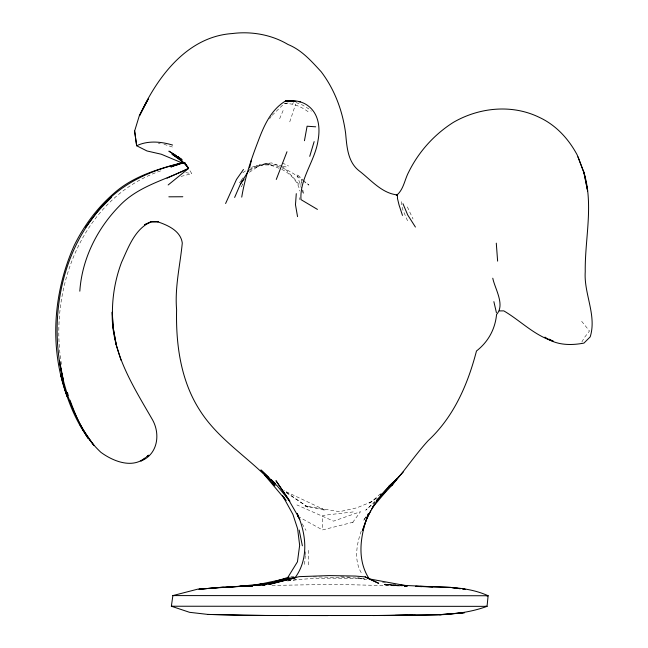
<?xml version="1.0" encoding="UTF-8"?>
<svg xmlns="http://www.w3.org/2000/svg" width="648" height="648" viewBox="0 0 648 648"><rect width="100%" height="100%" fill="white"/><g stroke="black" fill="none" stroke-linecap="round" stroke-linejoin="round"><path stroke-width="0.49" stroke-dasharray="3.24 2.43" d="M353.168 522.207L322.469 529.934L322.591 515.444L353.354 511.912M308.286 564.894L308.756 549.01M304.568 564.4L305.281 555.644M305.362 554.664L305.605 551.748M299.489 199.673L299.684 197.664M300.85 185.628L301.474 179.804L301.879 182.712M289.753 121.864L295.65 104.069M242.546 183.919L241.583 186.721L242.798 184.048M279.636 118.73L284.035 108.354M361.236 531.093C356.36 544.96 353.565 561.808 362.467 574.671M581.847 342.023L584.237 337.778L589.486 330.99L581.515 321.116M269.617 118.859L271.115 116.308M365.901 516.821L363.261 520.903L366.128 516.756M243.121 177.674L239.655 182.509L241.485 180.209M352.642 522.474L360.547 511.661L333.55 521.138L296.897 504.93M292.442 103.955L293.584 102.546M282.633 105.13L271.836 115.603M242.83 172.797L247.366 169.541M375.071 501.56L365.739 510.179L375.046 501.69M380.554 493.687L371.555 501.787L368.299 503.674L376.318 498.053M376.342 498.255L371.555 501.787L356.837 507.821L339.576 511.685L305.038 505.983L325.636 510.389L284.699 491.054M249.391 172.287L262.14 163.766L271.69 162.94L280.09 166.082M249.626 170.546C266.514 158.25 288.652 168.253 302.567 180.428M249.156 169.76L259.443 164.284M251.473 167.395C261.063 163.418 272.087 163.758 282.099 166.042M160.583 170.91C82.085 197.891 47.968 289.486 61.811 366.428M256.001 167.451L265.226 163.831L271.69 162.94M181.043 176.418L191.776 173.648L189.41 169.808M284.942 103.558L289.551 102.7M287.631 580.964C313.421 577.044 339.706 578.308 365.699 578.64M287.591 580.843L296.557 579.62L295.456 578.51M290.871 576.736L294.654 576.388M262.156 585.711L265.113 585.63M262.327 585.695L265.235 585.622M272.006 585.444L333.777 584.334L400.496 585.962M313.276 576.841L355.363 577.943L366.663 579.563M340.71 576.72L350.195 577.085M284.018 103.737C293.633 102.87 302.179 107.098 309.639 112.833M396.131 584.933L387.042 584.399L395.701 584.99M400.586 585.792L383.875 584.763L400.456 585.849M396.471 585.265L384.394 584.302L402.408 585.978M158.347 143.338L160.21 143.581M185.846 172.611L191.776 173.648M382.547 582.414L385.528 582.949M282.99 166.252L288.384 167.476M357.656 577.587L364.678 579.207M265.226 163.831L273.788 166.22L280.835 168.99M163.936 144.261L173.299 147.315M281.021 166.439L283.816 167.484L293.941 178.2L301.612 187.904M296.014 102.546L302.495 105.033L309.461 109.285L311.315 111.213M281.718 169.331C290.029 173.486 298.355 181.481 299.765 191.014M282.342 162.923L288.498 165.993M297.91 516.367L322.469 529.934M286.157 492.577L308.756 507.732L283.937 490.56M303.361 181.011L308.926 185.109L305.362 181.894M304.649 181.246L296.816 174.174L300.461 185.182M302.195 523.803L306.01 530.404M407.341 206.906L413.027 218.984M407.527 220.774L402.627 209.336L400.95 199.892M301.984 189.767L303.507 194.359L302.689 188.536"/><path stroke-width="0.97" d="M296.282 193.655L295.48 204.744L297.545 216.635M79.817 291.187C81.956 259.159 96.989 228.849 119.313 206.048C137.919 186.179 164.884 180.103 188.463 168.512L184.583 162.608L188.131 167.516M304.447 140.713L307.095 126.214L315.722 126.822M241.736 197.13C244.863 178.022 251.1 159.538 258.034 141.523C263.809 126.068 270.783 109.885 285.493 101.007C293.892 99.97 302.324 100.934 309.031 106.547C319.01 114.785 320.234 128.377 318.055 140.333C315.114 160.89 299.595 178.394 300.988 199.633L317.431 209.401M249.61 167.84L251.424 160.161M376.472 500.378C396.957 483.368 410.378 460.048 428.19 440.6C453.851 416.777 467.848 384.305 476.474 351.005C488.276 341.755 495.113 329.241 496.562 314.499C505.335 304.779 494.886 288.725 492.78 278.219M309.728 156.338L314.15 141.612M182.193 162.988L161.295 154.232L146.991 150.968L136.655 145.76L134.622 131.058L139.361 115.555L148.238 99.031L139.514 115.725C156.857 77.533 186.818 36.628 232.211 33.558C251.197 31.08 271.52 34.611 288.012 44.493C301.741 50.034 311.388 61.123 321.173 71.742C334.773 89.635 342.711 111.237 345.635 133.415C346.866 146.699 347.701 161.911 359.097 170.805C370.867 179.78 381.834 193.428 397.418 194.91L397.475 198.491L399.063 205.043L402.489 215.419M276.275 179.464L286.983 151.745M234.633 197.446L240.538 183.821L248.654 170.594M225.601 203.513L236.512 179.407L243.462 169.484M291.057 578.923L294.905 577.959C309.056 559.022 306.326 533.936 297.205 513.467L298.242 516.488L287.817 498.393L275.967 480.703L289.81 501.09M366.938 517.776L370.721 510.843M371.669 509.109L374.512 503.909M111.448 197.276C61.763 242.619 47.166 317.666 63.528 381.243L60.353 364.937M98.261 210.495L85.585 227.424M372.438 507.627L385.835 491.613L377.225 499.568M240.538 183.821L244.077 179.213M393.255 483.449L391.441 485.822L397.232 478.508M394.47 481.869L396.284 479.496M380.336 495.315L382.733 493.549L403.615 471.606M111.424 197.308L98.01 210.859C119.823 183.716 150.433 170.027 183.7 162.737L185.231 163.191M396.268 195.558C403.631 189.921 404.522 179.788 408.718 172.004C418.705 151.729 434.273 134.468 453.357 122.375C479.196 107.406 511.863 104.028 539.096 117.264C555.863 124.967 568.49 138.737 577.149 154.856L584.261 173.445L587.631 190.99L583.718 171.882C593.933 204.452 584.796 238.48 585.241 271.723C583.751 293.674 596.962 315.341 590.198 336.855L583.945 343.1C570.734 345.587 556.268 345.368 544.976 337.114M388.8 486.267L394.802 480.865C379.817 494.165 368.404 511.28 362.588 530.493L368.404 513.678C360.58 534.454 356.246 559.2 369.255 578.899L378.699 583.338L365.156 576.882L355.412 576.064L329.451 575.586L299.101 576.647L268.888 584.472L289.13 579.401M168.164 184.964L188.463 168.512M146.521 456.856L148.724 455.196L147.153 456.37M145.581 457.537C132.403 469.014 113.214 461.376 100.894 452.32C79.283 432.095 67.862 403.234 60.839 375.054L65.651 391.505M143.589 459.076L140.859 461.052C157.675 454.523 160.566 434.411 152.62 420.009C133.439 386.621 111.059 352.326 112.226 312.101L113.303 328.423L116.122 344.444L121.014 360.239M380.327 495.234L382.733 493.549M151.097 221.802L144.739 224.67L151.097 221.802L158.063 221.762L151.097 221.802C134.857 228.768 128.385 247.439 121.541 262.359C113.643 283.379 110.784 306.107 113.303 328.423M167.038 178.184L187.815 168.739M171.518 166.73L181.634 163.037L171.145 166.747M170.91 166.965L173.648 166.058M175.478 165.451L183.7 162.737M274.663 581.572L288.976 577.117M182.12 162.656C157.667 169.168 132.646 176.41 113.416 193.793C97.038 208.057 84.021 225.674 74.39 245.106C53.258 292.094 49.086 347.668 67.068 396.349L66.218 393.441M280.479 580.235L287.21 578.421L295.65 577.36M294.905 577.959L261.833 584.861L256.649 585.338M268.774 583.808L261.833 584.861L197.834 589.129L172.878 595.585L171.364 606.236L189.605 612.328L208.04 614.434L243.705 615.365L288.044 615.551M274.647 582.617L247.771 586.108M252.704 585.727L249.739 586.019L252.647 585.946M223.301 587.145L198.968 589.251L224.176 587.096L242.36 586.351M395.215 615.381C425.987 614.758 457.666 617.163 487.053 606.35L488.122 595.739C465.296 585.379 439.879 587.42 415.465 586.343M241.785 586.278L237.751 586.553L261.695 584.002L253.878 585.468L287.21 578.421L297.448 561.816L299.651 545.316L297.61 528.752L292.896 514.334L282.552 495.623M243.802 586.148L252.874 585.533M229.4 586.885L251.926 585.581M227.043 587.031L241.85 586.375M486.713 595.804L488.122 595.739L172.878 595.585L174.191 595.577M249.342 586.059L252.299 585.978M208.04 614.434L267.689 615.527L387.528 615.511M407.673 615.325L373.191 615.543L441.693 614.628M499.454 310.919L503.796 310.87C520.482 320.63 534.252 335.421 553.27 341.221L549.083 339.131M412.711 615.292L383.851 615.535L415.417 615.292M168.845 196.814L182.809 196.749M369.741 615.519L330.869 615.543M172.287 606.236L171.364 606.236L487.053 606.35L485.312 606.35M299.093 615.535L327.953 615.584M415.716 586.327L432.759 586.764L401.185 585.233M404.636 586.059L406.652 586.108M404.352 586.043L406.288 586.108M416.057 586.432L421.824 586.618M420.374 586.351L450.627 587.42L460.42 588.732M294.524 101.428L285.493 101.007L295.853 101.404M298.542 101.615L300.551 101.712L298.671 101.59M400.513 585.322L406.288 585.719L369.255 578.899L365.156 576.882M404.522 585.905L407.543 586.14M454.888 588.011L450.627 587.42M456.8 588.263L459.667 588.643M462.526 589.024L465.394 589.405L463.361 589.129M172.595 145.063C161.004 141.588 147.849 140.341 136.655 145.76L134.622 131.058M157.658 221.794C167.954 225.253 180.695 230.923 182.282 243.041C180.144 265.235 174.685 287.218 176.604 309.744C175.794 344.315 180.687 380.57 199.738 410.192C219.024 440.802 251.311 459.003 274.963 485.733L272.257 482.784M176.191 155.552L168.869 151.138L182.048 159.7L177.819 156.532L188.033 167.597M181.886 160.704L172.012 154.175L184.777 163.418M177.819 156.532L181.44 159.813M268.888 477.463L260.893 469.946L277.32 485.984L289.737 501.147M271.067 479.512L275.424 483.619M266.83 476.888L270.216 480.573M264.554 474.976L286.06 500.483L283.192 496.425M415.417 227.051L407.689 214.942L402.967 203.707M297.91 516.367L299.813 519.672M69.992 400.156C74.836 413.343 80.198 426.481 88.023 438.226L79.396 423.573L82.207 428.701L93.822 445.265C75.29 420.973 64.055 391.327 59.559 361.211M578.04 156.873L584.261 173.445M493.873 301.644L496.433 312.757M67.465 392.55L68.186 395.442M299.157 530.015L302.373 545.802M59.608 361.106L59.98 363.026M113.343 328.86L116.316 344.963M496.287 243.162L497.624 261.128M462.478 612.838L439.571 614.685L464.389 612.741L462.478 612.838"/></g></svg>
